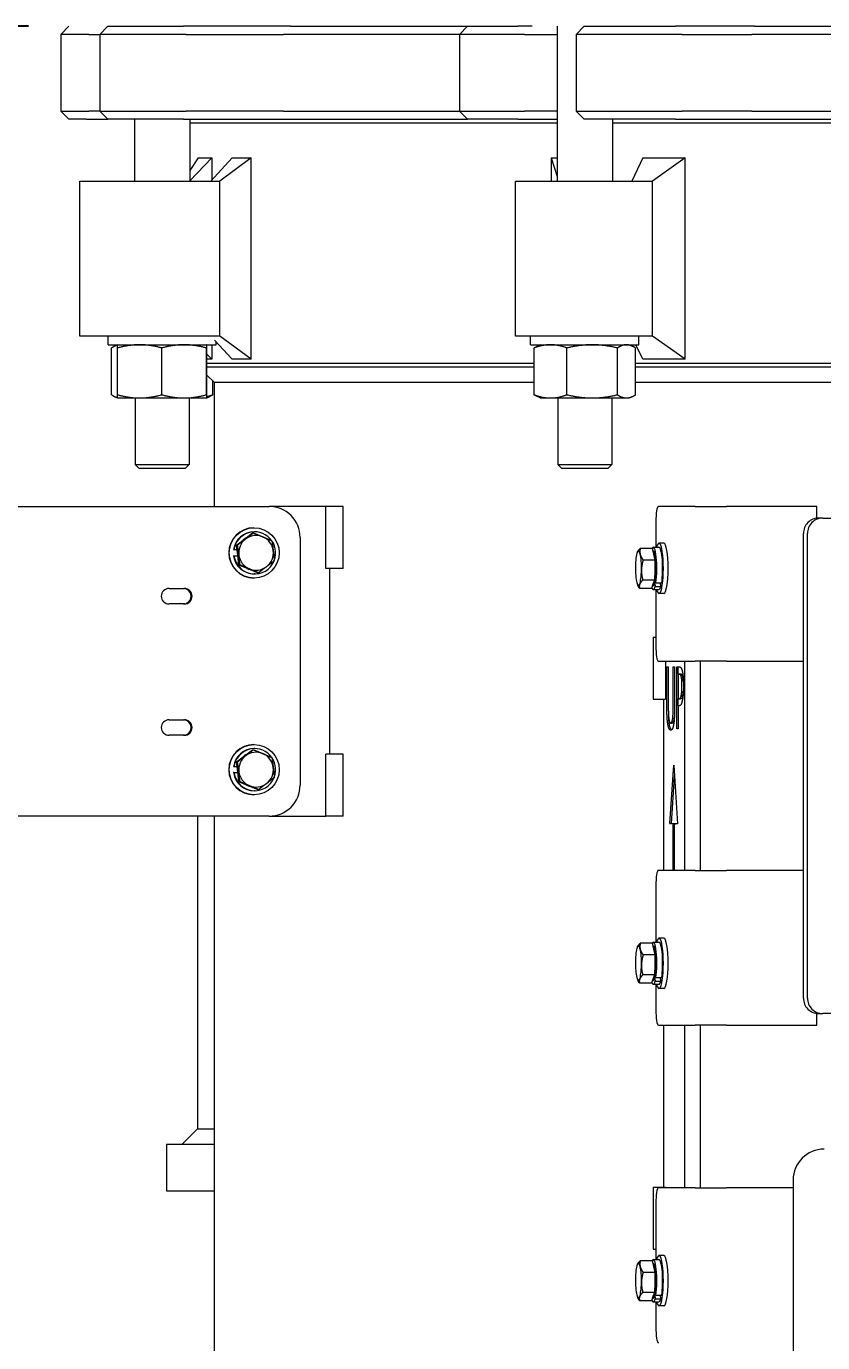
# Model space of a CAD drawing. Header units: inches. Extents: x 14 to 368, y 5 to 236.
# Drawn here: x 58.1 to 70.97, y 92.32 to 113.57 of the extents above; entities that cross this region are included whole.
import ezdxf

# ---------------------------------------------------------------- set-up
doc = ezdxf.new("R2010")
doc.units = ezdxf.units.IN
doc.header["$LTSCALE"] = 11
doc.header["$MEASUREMENT"] = 0
doc.layers.add('Dimension (ANSI)', color=7, linetype='Continuous', lineweight=25)
doc.layers.add('Visible (ANSI)', color=7, linetype='Continuous', lineweight=50)
doc.styles.add('MEMCOR Medium', font='arial.ttf')
doc.dimstyles.new('Default (ANSI)', dxfattribs={"dimscale": 11, "dimtxt": 0.15, "dimasz": 0.098425, "dimexe": 0.125, "dimexo": 0.0625, "dimgap": 0.031496, "dimtad": 0, "dimtih": 1, "dimtoh": 1, "dimdec": 4, "dimrnd": 1e-08, "dimzin": 3, "dimdsep": 46, "dimlunit": 5, "dimtxsty": 'MEMCOR Medium', "dimcen": 0.09, "dimdle": 0.393701, "dimclrd": 256, "dimclre": 256, "dimclrt": 256, "dimadec": 0, "dimazin": 1, "dimtfac": 0.8, "dimtofl": 0, "dimtmove": 0, "dimatfit": 3, "dimfxl": 1, "dimfrac": 1, "dimtolj": 1, "dimtzin": 4, "dimlwd": -1, "dimlwe": -1, "dimarcsym": 0})

# ---------------------------------------------------------------- blocks, each defined once
blk = doc.blocks.new('*D19')
at = {"layer": 'Defpoints', "color": 0, "transparency": 16777216}
for p in [(34.443, 113.569), (58.822, 113.569), (57.413, 37.444)]:
    blk.add_point(p, dxfattribs=at)
at = {"layer": 'Dimension (ANSI)', "transparency": 16777216}
for p, q in [((58.135, 113.569), (33.068, 113.569)), ((34.443, 112.486), (34.443, 97.062)), ((34.443, 38.526), (34.443, 90.86)), ((56.725, 37.444), (33.068, 37.444))]:
    blk.add_line(p, q, dxfattribs=at)
for points in [[(34.262, 112.486), (34.623, 112.486), (34.443, 113.569)], [(34.262, 38.526), (34.623, 38.526), (34.443, 37.444)]]:
    blk.add_solid(points, dxfattribs=at)
at = {"layer": 'Dimension (ANSI)', "transparency": 16777216, "char_height": 1.65, "attachment_point": 5, "style": 'MEMCOR Medium'}
for s, insert in [('\\A1; 76{\\H0.8x;\\S1#8;} in', (34.443, 95.658)), ('\\A1;[1933.6 mm]', (34.443, 92.557))]:
    blk.add_mtext(s, dxfattribs=dict(at, insert=insert))

msp = doc.modelspace()

# ---------------------------------------------------------------- linework, layer by layer
at = {"layer": 'Visible (ANSI)', "linetype": 'Continuous', "lineweight": 18}
for p, q in [((58.787143, 113.56876), (58.657143, 113.43876)), ((59.417188, 113.56876), (59.287188, 113.43876)), ((59.417188, 113.56876), (59.426391, 113.56876)), ((59.426391, 113.56876), (59.544018, 113.56876)), ((59.544018, 113.56876), (60.638741, 113.56876)), ((61.604669, 113.56876), (60.638741, 113.56876)), ((62.368043, 113.56876), (61.604669, 113.56876)), ((62.368043, 113.56876), (65.229396, 113.56876)), ((65.229396, 113.56876), (65.099396, 113.43876)), ((65.229396, 113.56876), (65.617799, 113.56876)), ((65.617799, 113.56876), (65.868974, 113.56876)), ((65.868974, 113.56876), (66.037525, 113.56876)), ((66.272948, 113.56876), (66.037525, 113.56876)), ((66.674658, 113.56876), (66.674658, 111.06876)), ((67.11264, 113.56876), (66.98264, 113.43876)), ((67.11264, 113.56876), (67.177389, 113.56876)), ((67.177389, 113.56876), (67.444771, 113.56876)), ((67.444771, 113.56876), (68.584889, 113.56876)), ((69.098848, 113.56876), (68.584889, 113.56876)), ((69.864272, 113.56876), (69.098848, 113.56876)), ((69.864272, 113.56876), (74.993191, 113.56876)), ((58.697772, 113.43876), (58.657143, 113.43876)), ((58.657143, 113.43876), (58.657143, 112.19876)), ((58.785616, 113.43876), (58.697772, 113.43876)), ((59.109663, 113.43876), (58.785616, 113.43876)), ((59.109663, 113.43876), (59.287188, 113.43876)), ((59.306361, 113.43876), (59.287188, 113.43876)), ((59.287188, 113.43876), (59.287188, 112.19876)), ((59.424902, 113.43876), (59.306361, 113.43876)), ((60.683204, 113.43876), (59.424902, 113.43876)), ((60.683204, 113.43876), (61.649132, 113.43876)), ((61.649132, 113.43876), (62.254984, 113.43876)), ((65.099396, 113.43876), (62.254984, 113.43876)), ((65.545836, 113.43876), (65.099396, 113.43876)), ((65.099396, 113.43876), (65.099396, 112.19876)), ((65.798962, 113.43876), (65.545836, 113.43876)), ((66.150108, 113.43876), (65.798962, 113.43876)), ((66.150108, 113.43876), (66.674658, 113.43876)), ((67.117534, 113.43876), (66.98264, 113.43876)), ((66.98264, 113.43876), (66.98264, 112.19876)), ((67.386992, 113.43876), (67.117534, 113.43876)), ((68.697472, 113.43876), (67.386992, 113.43876)), ((68.697472, 113.43876), (69.211432, 113.43876)), ((69.211432, 113.43876), (69.818911, 113.43876)), ((74.994149, 113.43876), (69.818911, 113.43876)), ((58.657143, 112.19876), (58.697772, 112.19876)), ((58.787143, 112.06876), (58.657143, 112.19876)), ((58.697772, 112.19876), (58.785616, 112.19876)), ((58.785616, 112.19876), (59.109663, 112.19876)), ((58.82249, 112.06876), (58.787143, 112.06876)), ((58.909658, 112.06876), (58.82249, 112.06876)), ((59.0652, 112.06876), (58.909658, 112.06876)), ((59.0652, 112.06876), (59.417188, 112.06876)), ((59.287188, 112.19876), (59.109663, 112.19876)), ((59.287188, 112.19876), (59.306361, 112.19876)), ((59.417188, 112.06876), (59.287188, 112.19876)), ((59.306361, 112.19876), (59.424902, 112.19876)), ((59.426391, 112.06876), (59.417188, 112.06876)), ((59.424902, 112.19876), (60.683204, 112.19876)), ((59.544018, 112.06876), (59.426391, 112.06876)), ((60.638741, 112.06876), (59.544018, 112.06876)), ((59.846231, 112.06876), (59.846231, 111.06876)), ((60.638741, 112.06876), (61.604669, 112.06876)), ((61.649132, 112.19876), (60.683204, 112.19876)), ((60.741231, 112.06876), (60.741231, 111.06876)), ((66.674658, 112.00626), (60.741231, 112.00626)), ((61.604669, 112.06876), (62.20328, 112.06876)), ((62.254984, 112.19876), (61.649132, 112.19876)), ((62.20328, 112.06876), (65.229396, 112.06876)), ((62.254984, 112.19876), (65.099396, 112.19876)), ((65.099396, 112.19876), (65.545836, 112.19876)), ((65.229396, 112.06876), (65.099396, 112.19876)), ((65.617799, 112.06876), (65.229396, 112.06876)), ((65.545836, 112.19876), (65.798962, 112.19876)), ((65.868974, 112.06876), (65.617799, 112.06876)), ((65.798962, 112.19876), (66.150108, 112.19876)), ((66.037525, 112.06876), (65.868974, 112.06876)), ((66.037525, 112.06876), (66.576562, 112.06876)), ((66.674658, 112.19876), (66.150108, 112.19876)), ((66.576562, 112.06876), (66.674658, 112.06876)), ((66.98264, 112.19876), (67.117534, 112.19876)), ((67.11264, 112.06876), (66.98264, 112.19876)), ((67.177389, 112.06876), (67.11264, 112.06876)), ((67.117534, 112.19876), (67.386992, 112.19876)), ((67.444771, 112.06876), (67.177389, 112.06876)), ((67.386992, 112.19876), (68.697472, 112.19876)), ((68.584889, 112.06876), (67.444771, 112.06876)), ((67.569658, 112.06876), (67.569658, 111.06876)), ((77.136414, 112.00626), (67.569658, 112.00626)), ((68.584889, 112.06876), (69.098848, 112.06876)), ((69.211432, 112.19876), (68.697472, 112.19876)), ((69.098848, 112.06876), (69.616483, 112.06876)), ((69.818911, 112.19876), (69.211432, 112.19876)), ((69.616483, 112.06876), (75.239367, 112.06876)), ((69.818911, 112.19876), (74.994149, 112.19876)), ((61.093652, 111.443303), (60.741231, 111.072674)), ((60.875948, 111.443303), (60.741231, 111.241797)), ((60.875948, 111.443303), (61.093652, 111.443303)), ((61.427064, 111.443303), (61.079529, 111.06876)), ((61.093652, 111.443303), (61.093652, 111.08398)), ((61.730685, 111.443303), (61.224082, 111.06876)), ((61.427064, 111.443303), (61.730685, 111.443303)), ((61.730685, 108.194217), (61.730685, 111.443303)), ((66.577211, 111.443303), (66.577211, 111.06876)), ((66.577211, 111.443303), (66.674658, 111.443303)), ((66.577211, 111.443303), (66.674658, 111.146491)), ((68.058603, 111.443303), (67.882292, 111.06876)), ((68.058603, 111.443303), (68.741482, 111.443303)), ((68.741482, 111.443303), (68.215722, 111.06876)), ((68.741482, 108.194217), (68.741482, 111.443303)), ((58.963425, 111.06876), (60.137693, 111.06876)), ((58.963425, 108.56876), (58.963425, 111.06876)), ((60.137693, 111.06876), (61.224082, 111.06876)), ((61.224082, 108.56876), (61.224082, 111.06876)), ((66.004894, 111.06876), (67.637667, 111.06876)), ((66.004894, 108.56876), (66.004894, 111.06876)), ((67.637667, 111.06876), (68.215722, 111.06876)), ((68.215722, 108.56876), (68.215722, 111.06876)), ((60.137693, 108.56876), (58.963425, 108.56876)), ((59.418731, 108.428135), (59.418731, 108.56876)), ((59.418731, 108.428135), (61.168731, 108.428135)), ((59.477224, 107.621002), (59.477224, 108.376268)), ((59.574711, 108.428125), (59.530658, 108.407583)), ((59.571624, 107.621002), (59.571624, 108.376268)), ((59.574731, 108.428135), (59.574711, 108.428125)), ((61.224082, 108.56876), (60.137693, 108.56876)), ((60.287476, 107.621002), (60.287476, 108.376268)), ((61.009583, 107.621002), (61.009583, 108.376268)), ((61.012731, 108.428135), (61.012752, 108.428125)), ((61.015838, 107.621002), (61.015838, 108.376268)), ((61.093652, 108.428135), (61.093652, 108.194217)), ((61.427064, 108.194217), (61.140188, 108.503387)), ((61.168731, 108.428135), (61.168731, 108.472626)), ((61.730685, 108.194217), (61.224082, 108.56876)), ((67.637667, 108.56876), (66.004894, 108.56876)), ((66.247158, 108.428135), (66.247158, 108.56876)), ((66.247158, 108.428135), (67.997158, 108.428135)), ((66.303478, 107.621002), (66.303478, 108.376268)), ((66.403158, 108.428135), (66.354888, 108.405626)), ((66.832332, 107.621002), (66.832332, 108.376268)), ((68.215722, 108.56876), (67.637667, 108.56876)), ((67.651012, 107.621002), (67.651012, 108.376268)), ((67.841158, 108.428135), (67.889427, 108.405626)), ((67.940837, 107.621002), (67.940837, 108.376268)), ((68.058603, 108.194217), (67.948489, 108.428135)), ((67.997158, 108.428135), (67.997158, 108.56876)), ((68.741482, 108.194217), (68.215722, 108.56876)), ((61.093652, 108.194217), (61.015838, 108.276051)), ((61.093652, 108.194217), (61.015838, 108.194217)), ((61.730685, 108.194217), (61.427064, 108.194217)), ((68.741482, 108.194217), (68.058603, 108.194217)), ((61.015838, 108.13126), (66.303478, 108.13126)), ((66.303478, 108.06876), (61.015838, 108.06876)), ((67.940837, 108.13126), (76.767407, 108.13126)), ((76.767407, 108.06876), (67.940837, 108.06876)), ((61.136902, 107.81876), (61.015838, 107.939824)), ((61.110238, 107.621002), (61.110238, 107.845424)), ((61.136902, 105.81876), (61.136902, 107.81876)), ((66.303478, 107.81876), (61.136902, 107.81876)), ((76.767407, 107.81876), (67.940837, 107.81876)), ((59.574711, 107.569144), (59.530658, 107.589686)), ((59.574731, 107.569135), (59.574711, 107.569144)), ((59.574731, 107.569135), (59.92955, 107.569135)), ((59.856231, 107.569135), (59.856231, 106.4945)), ((59.92955, 107.569135), (60.648529, 107.569135)), ((60.648529, 107.569135), (61.012711, 107.569135)), ((60.731231, 107.569135), (60.731231, 106.4945)), ((61.012711, 107.569135), (61.012731, 107.569135)), ((61.012731, 107.569135), (61.012752, 107.569144)), ((61.012752, 107.569144), (61.056804, 107.589686)), ((66.403158, 107.569135), (66.354888, 107.591643)), ((66.403158, 107.569135), (66.567905, 107.569135)), ((66.567905, 107.569135), (67.241672, 107.569135)), ((66.684658, 107.569135), (66.684658, 106.4945)), ((67.241672, 107.569135), (67.795925, 107.569135)), ((67.559658, 107.569135), (67.559658, 106.4945)), ((67.795925, 107.569135), (67.841158, 107.569135)), ((67.841158, 107.569135), (67.889427, 107.591643)), ((59.856231, 106.4945), (60.731231, 106.4945)), ((59.924392, 106.428385), (59.856231, 106.4945)), ((60.66307, 106.428385), (60.731231, 106.4945)), ((66.684658, 106.4945), (67.559658, 106.4945)), ((66.752819, 106.428385), (66.684658, 106.4945)), ((67.491496, 106.428385), (67.559658, 106.4945)), ((60.66307, 106.428385), (59.924392, 106.428385)), ((67.491496, 106.428385), (66.752819, 106.428385)), ((56.685114, 105.81876), (62.023166, 105.81876)), ((62.935537, 105.81876), (62.023166, 105.81876)), ((63.220469, 105.81876), (62.935537, 105.81876)), ((62.935537, 104.81876), (62.935537, 105.81876)), ((63.220469, 104.81876), (63.220469, 105.81876)), ((68.903141, 105.81876), (68.312415, 105.81876)), ((68.903141, 105.81876), (69.409965, 105.81876)), ((70.870785, 105.81876), (69.409965, 105.81876)), ((70.870785, 105.629471), (70.870785, 105.81876)), ((70.965304, 105.63126), (70.900186, 105.63126)), ((70.965304, 105.63126), (84.260209, 105.63126)), ((61.774117, 105.47476), (61.781089, 105.47476)), ((61.789282, 105.40876), (61.781089, 105.40876)), ((68.269003, 105.56876), (68.269003, 105.15876)), ((61.493418, 105.194344), (61.622101, 105.292498)), ((61.493418, 105.194344), (61.51023, 105.194344)), ((61.513756, 105.033399), (61.493418, 105.194344)), ((61.622101, 105.292498), (61.750785, 105.390651)), ((61.750785, 105.390651), (61.767598, 105.390651)), ((62.521263, 105.31876), (62.521263, 101.31876)), ((68.399239, 105.22476), (68.320454, 105.22476)), ((70.653984, 97.88126), (70.653984, 105.38126)), ((70.719103, 97.88126), (70.719103, 105.38126)), ((61.453827, 105.115756), (61.445635, 105.115756)), ((61.453828, 105.021756), (61.445636, 105.021756)), ((61.503349, 105.115756), (61.453827, 105.115756)), ((61.453828, 105.021756), (61.513295, 105.021757)), ((61.534094, 104.872453), (61.513756, 105.033399)), ((67.973668, 105.086334), (67.974642, 105.088134)), ((68.208748, 105.141687), (68.018776, 105.141687)), ((68.208748, 105.141687), (68.231657, 105.047267)), ((68.21892, 105.09976), (68.227882, 105.09976)), ((68.227882, 105.15876), (68.320454, 105.15876)), ((68.231657, 105.047267), (68.254566, 104.952847)), ((61.683116, 104.809661), (61.534094, 104.872453)), ((61.534094, 104.872453), (61.550907, 104.872453)), ((61.832138, 104.746868), (61.683116, 104.809661)), ((63.220469, 104.81876), (62.935537, 104.81876)), ((63.003024, 101.81876), (63.003024, 104.81876)), ((68.254566, 104.952847), (68.064594, 104.952847)), ((68.251821, 104.791384), (68.249077, 104.62992)), ((68.254566, 104.952847), (68.251821, 104.791384)), ((61.774117, 104.66276), (61.781089, 104.66276)), ((61.789282, 104.72876), (61.781089, 104.72876)), ((61.832138, 104.746868), (61.84895, 104.746868)), ((67.973668, 104.551186), (67.980958, 104.53772)), ((68.249077, 104.62992), (68.059105, 104.62992)), ((68.223423, 104.562876), (68.197769, 104.495833)), ((68.249077, 104.62992), (68.223423, 104.562876)), ((68.251986, 104.574438), (68.258542, 104.528199)), ((68.271186, 104.587649), (68.26463, 104.633889)), ((68.271186, 104.587649), (68.363758, 104.587649)), ((68.351114, 104.528199), (68.342685, 104.587649)), ((60.404349, 104.49376), (60.653398, 104.49376)), ((68.197769, 104.495833), (68.007798, 104.495833)), ((68.213812, 104.53776), (68.227882, 104.53776)), ((68.227882, 104.47876), (68.320454, 104.47876)), ((68.258542, 104.528199), (68.351114, 104.528199)), ((68.269003, 104.47876), (68.269003, 103.56876)), ((68.399239, 104.41276), (68.320454, 104.41276)), ((60.653398, 104.24376), (60.404349, 104.24376)), ((68.228471, 103.70876), (68.269003, 103.70876)), ((68.228471, 103.70876), (68.228471, 102.70876)), ((68.312415, 103.31876), (68.903141, 103.31876)), ((68.425694, 103.31876), (68.425694, 102.70876)), ((68.740431, 99.94376), (68.740431, 103.31876)), ((69.409965, 103.31876), (68.903141, 103.31876)), ((68.986633, 103.31876), (68.986633, 99.94376)), ((69.409965, 103.31876), (70.653984, 103.31876)), ((68.447504, 102.604343), (68.447504, 103.228331)), ((68.447504, 103.228331), (68.470582, 103.228331)), ((68.470582, 103.228331), (68.470582, 102.604343)), ((68.550089, 103.228331), (68.573167, 103.228331)), ((68.550089, 102.601102), (68.550089, 103.228331)), ((68.573167, 103.228331), (68.573167, 102.604343)), ((68.606236, 102.228331), (68.606236, 103.228331)), ((68.606236, 103.228331), (68.649859, 103.228331)), ((68.648452, 103.113258), (68.629314, 103.113258)), ((68.629314, 103.113258), (68.629314, 102.714554)), ((68.630856, 103.113258), (68.630856, 103.228331)), ((68.648452, 103.113258), (68.673072, 103.113258)), ((68.228471, 102.70876), (68.425694, 102.70876)), ((68.393135, 102.70876), (68.393135, 99.94376)), ((68.629314, 102.714554), (68.645075, 102.714554)), ((68.630856, 102.601102), (68.630856, 102.714554)), ((68.645075, 102.714554), (68.669695, 102.714554)), ((68.682084, 102.774522), (68.706704, 102.774522)), ((68.629314, 102.601102), (68.629314, 102.228331)), ((68.648874, 102.601102), (68.629314, 102.601102)), ((60.404349, 102.37376), (60.653398, 102.37376)), ((68.510265, 102.320713), (68.534885, 102.320713)), ((68.629314, 102.228331), (68.606236, 102.228331)), ((60.653398, 102.12376), (60.404349, 102.12376)), ((61.493418, 101.694344), (61.622101, 101.792498)), ((61.622101, 101.792498), (61.750785, 101.890651)), ((61.750785, 101.890651), (61.767598, 101.890651)), ((61.774117, 101.97476), (61.781089, 101.97476)), ((61.789282, 101.90876), (61.781089, 101.90876)), ((63.220469, 101.81876), (62.935537, 101.81876)), ((62.935537, 100.81876), (62.935537, 101.81876)), ((63.220469, 100.81876), (63.220469, 101.81876)), ((61.453827, 101.615756), (61.445635, 101.615756)), ((61.503349, 101.615756), (61.453827, 101.615756)), ((61.493418, 101.694344), (61.51023, 101.694344)), ((61.513756, 101.533399), (61.493418, 101.694344)), ((68.497181, 100.699247), (68.560494, 101.642407)), ((68.560494, 101.642407), (68.620437, 100.692312)), ((61.453828, 101.521756), (61.445636, 101.521756)), ((61.453828, 101.521756), (61.513295, 101.521757)), ((61.534094, 101.372453), (61.513756, 101.533399)), ((61.683116, 101.309661), (61.534094, 101.372453)), ((61.534094, 101.372453), (61.550907, 101.372453)), ((68.521801, 100.699247), (68.572423, 101.453342)), ((61.832138, 101.246868), (61.683116, 101.309661)), ((61.774117, 101.16276), (61.781089, 101.16276)), ((61.789282, 101.22876), (61.781089, 101.22876)), ((61.832138, 101.246868), (61.84895, 101.246868)), ((62.023166, 100.81876), (56.685114, 100.81876)), ((60.862838, 100.81876), (60.862838, 95.76876)), ((61.136902, 59.09376), (61.136902, 100.81876)), ((62.023166, 100.81876), (62.935537, 100.81876)), ((63.220469, 100.81876), (62.935537, 100.81876)), ((68.548618, 100.697148), (68.497181, 100.699247)), ((68.497181, 100.699247), (68.521801, 100.699247)), ((68.573239, 100.697148), (68.521801, 100.699247)), ((68.547013, 99.94376), (68.548618, 100.697148)), ((68.548618, 100.697148), (68.573239, 100.697148)), ((68.568292, 100.695824), (68.566916, 99.94376)), ((68.568292, 100.695824), (68.592912, 100.695824)), ((68.620437, 100.692312), (68.568292, 100.695824)), ((68.573236, 100.695824), (68.573239, 100.697148)), ((68.620332, 100.693977), (68.592912, 100.695824)), ((68.903141, 99.94376), (68.312415, 99.94376)), ((68.903141, 99.94376), (69.409965, 99.94376)), ((70.653984, 99.94376), (69.409965, 99.94376)), ((68.269003, 99.69376), (68.269003, 98.78376)), ((68.399239, 98.84976), (68.320454, 98.84976)), ((67.973668, 98.711334), (67.974642, 98.713134)), ((68.208748, 98.766687), (68.018776, 98.766687)), ((68.208748, 98.766687), (68.231657, 98.672267)), ((68.21892, 98.72476), (68.227882, 98.72476)), ((68.227882, 98.78376), (68.320454, 98.78376)), ((68.231657, 98.672267), (68.254566, 98.577847)), ((68.254566, 98.577847), (68.064594, 98.577847)), ((68.251821, 98.416384), (68.249077, 98.25492)), ((68.254566, 98.577847), (68.251821, 98.416384)), ((67.973668, 98.176186), (67.980958, 98.16272)), ((68.249077, 98.25492), (68.059105, 98.25492)), ((68.223423, 98.187876), (68.197769, 98.120833)), ((68.249077, 98.25492), (68.223423, 98.187876)), ((68.251986, 98.199438), (68.258542, 98.153199)), ((68.271186, 98.212649), (68.26463, 98.258889)), ((68.271186, 98.212649), (68.363758, 98.212649)), ((68.351114, 98.153199), (68.342685, 98.212649)), ((68.197769, 98.120833), (68.007798, 98.120833)), ((68.213812, 98.16276), (68.227882, 98.16276)), ((68.227882, 98.10376), (68.320454, 98.10376)), ((68.258542, 98.153199), (68.351114, 98.153199)), ((68.269003, 98.10376), (68.269003, 97.69376)), ((68.399239, 98.03776), (68.320454, 98.03776)), ((70.870785, 97.44376), (70.870785, 97.633049)), ((70.900186, 97.63126), (70.965304, 97.63126)), ((74.242771, 97.63126), (70.965304, 97.63126)), ((68.312415, 97.44376), (68.903141, 97.44376)), ((68.393135, 97.44376), (68.393135, 94.82876)), ((68.740431, 94.81876), (68.740431, 97.44376)), ((69.409965, 97.44376), (68.903141, 97.44376)), ((68.986633, 97.44376), (68.986633, 94.81876)), ((69.409965, 97.44376), (70.870785, 97.44376)), ((60.862838, 95.76876), (60.612838, 95.51876)), ((60.862838, 95.76876), (61.136902, 95.76876)), ((61.136902, 95.51876), (60.362838, 95.51876)), ((60.362838, 95.51876), (60.362838, 94.76876)), ((68.228471, 94.82876), (68.425694, 94.82876)), ((68.228471, 94.82876), (68.228471, 93.82876)), ((68.903141, 94.81876), (68.312415, 94.81876)), ((68.425694, 94.82876), (68.425694, 94.81876)), ((68.903141, 94.81876), (69.409965, 94.81876)), ((70.487296, 94.81876), (69.409965, 94.81876)), ((70.487296, 94.94376), (70.487296, 79.44376)), ((60.362838, 94.76876), (61.136902, 94.76876)), ((68.269003, 94.56876), (68.269003, 93.65876)), ((68.228471, 93.82876), (68.269003, 93.82876)), ((68.399239, 93.72476), (68.320454, 93.72476)), ((67.973668, 93.586334), (67.974642, 93.588134)), ((68.208748, 93.641687), (68.018776, 93.641687)), ((68.208748, 93.641687), (68.231657, 93.547267)), ((68.21892, 93.59976), (68.227882, 93.59976)), ((68.227882, 93.65876), (68.320454, 93.65876)), ((68.231657, 93.547267), (68.254566, 93.452847)), ((68.254566, 93.452847), (68.064594, 93.452847)), ((68.251821, 93.291384), (68.249077, 93.12992)), ((68.254566, 93.452847), (68.251821, 93.291384)), ((68.249077, 93.12992), (68.059105, 93.12992)), ((68.249077, 93.12992), (68.223423, 93.062876)), ((68.271186, 93.087649), (68.26463, 93.133889)), ((68.271186, 93.087649), (68.363758, 93.087649)), ((68.351114, 93.028199), (68.342685, 93.087649)), ((67.973668, 93.051186), (67.980958, 93.03772)), ((68.197769, 92.995833), (68.007798, 92.995833)), ((68.223423, 93.062876), (68.197769, 92.995833)), ((68.213812, 93.03776), (68.227882, 93.03776)), ((68.227882, 92.97876), (68.320454, 92.97876)), ((68.251986, 93.074438), (68.258542, 93.028199)), ((68.258542, 93.028199), (68.351114, 93.028199)), ((68.269003, 92.97876), (68.269003, 92.56876)), ((68.399239, 92.91276), (68.320454, 92.91276))]:
    msp.add_line(p, q, dxfattribs=at)
msp.add_arc((70.987296, 94.94376), 0.5, 90, 180, dxfattribs=at)
for centre, major_axis, ratio, start_param, end_param in [((62.023166, 105.31876), (0, 0.5), 0.996194698, 4.71238898, 6.283185307), ((68.312415, 105.56876), (0, 0.25), 0.173648178, 0, 1.570796327), ((70.900186, 105.38126), (0, 0.25), 0.984807753, 0, 1.570796327), ((70.965304, 105.38126), (0, 0.25), 0.984807753, 0, 1.570796327), ((61.774117, 105.06876), (0, -0.406), 0.996194698, 3.141592654, 6.283185307), ((61.781089, 105.06876), (0, 0.34), 0.996194698, 0, 1.432128995), ((61.789282, 105.06876), (0, 0.34), 0.996194698, 4.348790164, 7.715314302), ((61.810461, 105.06876), (0, -0.281), 0.996194698, 3.791366595, 4.838564146), ((61.789282, 105.06876), (0, 0.281), 0.996194698, 0.552679911, 0.746867971), ((61.810461, 105.06876), (0, 0.281), 0.996194698, 5.885761697, 6.932959249), ((61.810461, 105.06876), (0, 0.281), 0.996194698, 4.838564146, 5.885761697), ((68.227882, 104.81876), (0, 0.34), 0.173648178, 3.964984994, 6.609479355), ((68.320454, 104.81876), (0, 0.406), 0.173648178, 2.563375612, 6.861402349), ((68.399239, 104.81876), (0, 0.406), 0.173648178, 3.141592654, 6.283185307), ((61.781089, 105.06876), (0, -0.34), 0.996194698, 4.851080408, 6.283185307), ((61.789282, 105.06876), (0, -0.34), 0.996194698, 4.851080408, 7.467334091), ((61.789282, 105.06876), (0, 0.281), 0.996194698, 1.572609202, 1.821333783), ((61.810461, 105.06876), (0, -0.281), 0.996194698, 4.838564146, 5.885761697), ((61.810461, 105.06876), (0, 0.281), 0.996194698, 3.791366595, 4.838564146), ((67.98857, 104.81876), (0, -0.281), 0.173648178, 3.567612355, 4.614809907), ((67.98857, 104.81876), (0, 0.281), 0.173648178, 5.662007458, 6.709205009), ((67.98857, 104.81876), (0, 0.281), 0.173648178, 4.614809907, 5.662007458), ((68.227882, 104.81876), (0, 0.281), 0.173648178, 3.141592654, 6.283185307), ((68.320454, 104.81876), (0, 0.34), 0.173648178, 3.964984994, 6.283185307), ((61.789282, 105.06876), (0, -0.281), 0.996194698, 5.808113527, 5.963409868), ((61.810461, 105.06876), (0, -0.281), 0.996194698, 5.885761697, 6.932959249), ((67.98857, 104.81876), (0, -0.281), 0.173648178, 4.614809907, 5.662007458), ((67.98857, 104.81876), (0, 0.281), 0.173648178, 3.567612355, 4.614809907), ((67.98857, 104.81876), (0, -0.281), 0.173648178, 5.662007458, 6.709205009), ((60.404349, 104.36876), (0, -0.125), 0.996194698, 3.141592654, 6.283185307), ((60.637056, 104.36876), (0, -0.125), 0.996194698, 0, 3.141592654), ((60.653398, 104.36876), (0, 0.125), 0.996194698, 3.141592654, 6.283185307), ((68.227882, 104.81876), (0, -0.34), 0.173648178, 5.851421875, 6.829218888), ((68.320454, 104.81876), (0, -0.34), 0.173648178, 0, 0.54603358), ((68.312415, 103.56876), (0, -0.25), 0.173648178, 4.71238898, 6.283185307), ((60.404349, 102.24876), (0, -0.125), 0.996194698, 3.141592654, 6.283185307), ((60.637056, 102.24876), (0, -0.125), 0.996194698, 0, 3.141592654), ((60.653398, 102.24876), (0, 0.125), 0.996194698, 3.141592654, 6.283185307), ((61.774117, 101.56876), (0, -0.406), 0.996194698, 3.141592654, 6.283185307), ((61.781089, 101.56876), (0, 0.34), 0.996194698, 0, 1.432128995), ((61.789282, 101.56876), (0, 0.34), 0.996194698, 4.348790164, 7.715314302), ((61.810461, 101.56876), (0, -0.281), 0.996194698, 3.791366595, 4.838564146), ((61.789282, 101.56876), (0, 0.281), 0.996194698, 0.552679911, 0.746867971), ((61.810461, 101.56876), (0, 0.281), 0.996194698, 5.885761697, 6.932959249), ((61.810461, 101.56876), (0, 0.281), 0.996194698, 4.838564146, 5.885761697), ((61.810461, 101.56876), (0, 0.281), 0.996194698, 3.791366595, 4.838564146), ((61.781089, 101.56876), (0, -0.34), 0.996194698, 4.851080408, 6.283185307), ((61.789282, 101.56876), (0, -0.34), 0.996194698, 4.851080408, 7.467334091), ((61.789282, 101.56876), (0, 0.281), 0.996194698, 1.572609202, 1.821333783), ((61.810461, 101.56876), (0, -0.281), 0.996194698, 4.838564146, 5.885761697), ((61.789282, 101.56876), (0, -0.281), 0.996194698, 5.808113527, 5.963409868), ((61.810461, 101.56876), (0, -0.281), 0.996194698, 5.885761697, 6.932959249), ((62.023166, 101.31876), (0, -0.5), 0.996194698, 0, 1.570796327), ((68.312415, 99.69376), (0, 0.25), 0.173648178, 0, 1.570796327), ((68.227882, 98.44376), (0, 0.34), 0.173648178, 3.964984994, 6.609479355), ((68.320454, 98.44376), (0, 0.406), 0.173648178, 2.563375612, 6.861402349), ((68.399239, 98.44376), (0, 0.406), 0.173648178, 3.141592654, 6.283185307), ((67.98857, 98.44376), (0, -0.281), 0.173648178, 3.567612355, 4.614809907), ((67.98857, 98.44376), (0, 0.281), 0.173648178, 5.662007458, 6.709205009), ((67.98857, 98.44376), (0, 0.281), 0.173648178, 4.614809907, 5.662007458), ((68.227882, 98.44376), (0, 0.281), 0.173648178, 3.141592654, 6.283185307), ((68.320454, 98.44376), (0, 0.34), 0.173648178, 3.964984994, 6.283185307), ((67.98857, 98.44376), (0, -0.281), 0.173648178, 4.614809907, 5.662007458), ((67.98857, 98.44376), (0, 0.281), 0.173648178, 3.567612355, 4.614809907), ((67.98857, 98.44376), (0, -0.281), 0.173648178, 5.662007458, 6.709205009), ((68.227882, 98.44376), (0, -0.34), 0.173648178, 5.851421875, 6.829218888), ((68.320454, 98.44376), (0, -0.34), 0.173648178, 0, 0.54603358), ((70.900186, 97.88126), (0, -0.25), 0.984807753, 4.71238898, 6.283185307), ((70.965304, 97.88126), (0, -0.25), 0.984807753, 4.71238898, 6.283185307), ((68.312415, 97.69376), (0, -0.25), 0.173648178, 4.71238898, 6.283185307), ((68.312415, 94.56876), (0, 0.25), 0.173648178, 0, 1.570796327), ((68.320454, 93.31876), (0, 0.406), 0.173648178, 2.563375612, 6.861402349), ((68.399239, 93.31876), (0, 0.406), 0.173648178, 3.141592654, 6.283185307), ((67.98857, 93.31876), (0, -0.281), 0.173648178, 3.567612355, 4.614809907), ((67.98857, 93.31876), (0, 0.281), 0.173648178, 5.662007458, 6.709205009), ((67.98857, 93.31876), (0, 0.281), 0.173648178, 4.614809907, 5.662007458), ((68.227882, 93.31876), (0, 0.34), 0.173648178, 3.964984994, 6.609479355), ((68.227882, 93.31876), (0, 0.281), 0.173648178, 3.141592654, 6.283185307), ((68.320454, 93.31876), (0, 0.34), 0.173648178, 3.964984994, 6.283185307), ((67.98857, 93.31876), (0, -0.281), 0.173648178, 4.614809907, 5.662007458), ((67.98857, 93.31876), (0, 0.281), 0.173648178, 3.567612355, 4.614809907), ((67.98857, 93.31876), (0, -0.281), 0.173648178, 5.662007458, 6.709205009), ((68.227882, 93.31876), (0, -0.34), 0.173648178, 5.851421875, 6.829218888), ((68.320454, 93.31876), (0, -0.34), 0.173648178, 0, 0.54603358), ((68.312415, 92.56876), (0, -0.25), 0.173648178, 4.71238898, 6.283185307)]:
    msp.add_ellipse(centre, major_axis=major_axis, ratio=ratio, start_param=start_param, end_param=end_param, dxfattribs=at)
for centre in [(61.781089, 105.06876), (61.781089, 101.56876)]:
    msp.add_ellipse(centre, major_axis=(0, -0.406), ratio=0.996194698, dxfattribs=at)
for points, weights in [([(59.573796, 108.422963), (59.528609, 108.412038), (59.477224, 108.376268)], [1.01647331037, 1.02587101878, 1]), ([(59.571624, 108.376268), (59.573278, 108.427457), (59.574711, 108.428125)], [1, 1.03744045186, 1.00101485176]), ([(59.92955, 108.428135), (59.763436, 108.428135), (59.571624, 108.376268)], [1, 1.0379548493, 1]), ([(60.287476, 108.376268), (60.095664, 108.428135), (59.92955, 108.428135)], [1, 1.0379548493, 1]), ([(60.648529, 108.428135), (60.480964, 108.428135), (60.287476, 108.376268)], [1, 1.0379548493, 1]), ([(61.009583, 108.376268), (60.816095, 108.428135), (60.648529, 108.428135)], [1, 1.0379548493, 1]), ([(61.012711, 108.428135), (61.011259, 108.428135), (61.009583, 108.376268)], [1, 1.0379548493, 1]), ([(61.015838, 108.376268), (61.014162, 108.428135), (61.012711, 108.428135)], [1, 1.0379548493, 1]), ([(66.567905, 108.428135), (66.445184, 108.428135), (66.303478, 108.376268)], [1, 1.0379548493, 1]), ([(66.303478, 108.376268), (66.330196, 108.394112), (66.354888, 108.405626)], [1, 1.01274097805, 1.01692797553]), ([(66.832332, 108.376268), (66.690626, 108.428135), (66.567905, 108.428135)], [1, 1.0379548493, 1]), ([(67.241672, 108.428135), (67.051697, 108.428135), (66.832332, 108.376268)], [1, 1.0379548493, 1]), ([(67.651012, 108.376268), (67.431647, 108.428135), (67.241672, 108.428135)], [1, 1.0379548493, 1]), ([(67.795925, 108.428135), (67.72867, 108.428135), (67.651012, 108.376268)], [1, 1.0379548493, 1]), ([(67.940837, 108.376268), (67.863179, 108.428135), (67.795925, 108.428135)], [1, 1.0379548493, 1]), ([(59.477224, 107.621002), (59.528609, 107.585232), (59.573796, 107.574307)], [1, 1.02587101878, 1.01647331037]), ([(59.571624, 107.621002), (59.763436, 107.569135), (59.92955, 107.569135)], [1, 1.0379548493, 1]), ([(59.574711, 107.569144), (59.573278, 107.569812), (59.571624, 107.621002)], [1.00101485176, 1.03744045186, 1]), ([(59.92955, 107.569135), (60.095664, 107.569135), (60.287476, 107.621002)], [1, 1.0379548493, 1]), ([(60.287476, 107.621002), (60.480964, 107.569135), (60.648529, 107.569135)], [1, 1.0379548493, 1]), ([(60.648529, 107.569135), (60.816095, 107.569135), (61.009583, 107.621002)], [1, 1.0379548493, 1]), ([(61.009583, 107.621002), (61.011259, 107.569135), (61.012711, 107.569135)], [1, 1.0379548493, 1]), ([(61.012711, 107.569135), (61.014162, 107.569135), (61.015838, 107.621002)], [1, 1.0379548493, 1]), ([(61.014729, 107.591643), (61.060602, 107.603157), (61.110238, 107.621002)], [1.01692797553, 1.01274097805, 1]), ([(61.110238, 107.621002), (61.082395, 107.60162), (61.056804, 107.589686)], [1, 1.01385414388, 1.01759430727]), ([(66.354888, 107.591643), (66.330196, 107.603157), (66.303478, 107.621002)], [1.01692797553, 1.01274097805, 1]), ([(66.303478, 107.621002), (66.445184, 107.569135), (66.567905, 107.569135)], [1, 1.0379548493, 1]), ([(66.567905, 107.569135), (66.690626, 107.569135), (66.832332, 107.621002)], [1, 1.0379548493, 1]), ([(66.832332, 107.621002), (67.051697, 107.569135), (67.241672, 107.569135)], [1, 1.0379548493, 1]), ([(67.241672, 107.569135), (67.431647, 107.569135), (67.651012, 107.621002)], [1, 1.0379548493, 1]), ([(67.651012, 107.621002), (67.72867, 107.569135), (67.795925, 107.569135)], [1, 1.0379548493, 1]), ([(67.795925, 107.569135), (67.863179, 107.569135), (67.940837, 107.621002)], [1, 1.0379548493, 1]), ([(61.51023, 105.194344), (61.581379, 105.246945), (61.641101, 105.292498)], [1, 1.0379548493, 1]), ([(61.532756, 105.033399), (61.523317, 105.108094), (61.51023, 105.194344)], [1, 1.0379548493, 1]), ([(61.641101, 105.292498), (61.700824, 105.338051), (61.767598, 105.390651)], [1, 1.0379548493, 1]), ([(61.767598, 105.390651), (61.849646, 105.357001), (61.918807, 105.327859)], [1, 1.0379548493, 1]), ([(61.918807, 105.327859), (61.987968, 105.298717), (62.065641, 105.265067)], [1, 1.0379548493, 1]), ([(62.065641, 105.265067), (62.078728, 105.178816), (62.088167, 105.104121)], [1, 1.0379548493, 1]), ([(61.550907, 104.872453), (61.542195, 104.958703), (61.532756, 105.033399)], [1, 1.0379548493, 1]), ([(62.088167, 105.104121), (62.097606, 105.029426), (62.106317, 104.943175)], [1, 1.0379548493, 1]), ([(67.974642, 105.088134), (67.988147, 105.113077), (68.018776, 105.141687)], [1.01258507587, 1.02999152095, 1]), ([(68.018776, 105.141687), (68.006336, 105.091088), (68.016969, 105.047267)], [1, 1.0379548493, 1]), ([(68.016969, 105.047267), (68.027601, 105.003447), (68.064594, 104.952847)], [1, 1.0379548493, 1]), ([(61.702116, 104.809661), (61.632955, 104.838803), (61.550907, 104.872453)], [1, 1.0379548493, 1]), ([(61.84895, 104.746868), (61.771277, 104.780519), (61.702116, 104.809661)], [1, 1.0379548493, 1]), ([(61.979821, 104.845022), (61.920099, 104.799469), (61.84895, 104.746868)], [1, 1.0379548493, 1]), ([(62.106317, 104.943175), (62.039543, 104.890575), (61.979821, 104.845022)], [1, 1.0379548493, 1]), ([(68.037133, 104.791384), (68.035859, 104.716448), (68.059105, 104.62992)], [1, 1.0379548493, 1]), ([(68.064594, 104.952847), (68.038407, 104.866319), (68.037133, 104.791384)], [1, 1.0379548493, 1]), ([(68.008735, 104.562876), (67.996829, 104.531761), (68.007798, 104.495833)], [1, 1.0379548493, 1]), ([(68.059105, 104.62992), (68.020641, 104.593991), (68.008735, 104.562876)], [1, 1.0379548493, 1]), ([(68.007798, 104.495833), (67.991761, 104.517767), (67.980958, 104.53772)], [1, 1.01610713639, 1.01854330069]), ([(61.51023, 101.694344), (61.581379, 101.746945), (61.641101, 101.792498)], [1, 1.0379548493, 1]), ([(61.641101, 101.792498), (61.700824, 101.838051), (61.767598, 101.890651)], [1, 1.0379548493, 1]), ([(61.767598, 101.890651), (61.849646, 101.857001), (61.918807, 101.827859)], [1, 1.0379548493, 1]), ([(61.918807, 101.827859), (61.987968, 101.798717), (62.065641, 101.765067)], [1, 1.0379548493, 1]), ([(61.532756, 101.533399), (61.523317, 101.608094), (61.51023, 101.694344)], [1, 1.0379548493, 1]), ([(62.065641, 101.765067), (62.078728, 101.678816), (62.088167, 101.604121)], [1, 1.0379548493, 1]), ([(62.088167, 101.604121), (62.097606, 101.529426), (62.106317, 101.443175)], [1, 1.0379548493, 1]), ([(61.550907, 101.372453), (61.542195, 101.458703), (61.532756, 101.533399)], [1, 1.0379548493, 1]), ([(61.702116, 101.309661), (61.632955, 101.338803), (61.550907, 101.372453)], [1, 1.0379548493, 1]), ([(62.106317, 101.443175), (62.039543, 101.390575), (61.979821, 101.345022)], [1, 1.0379548493, 1]), ([(61.84895, 101.246868), (61.771277, 101.280519), (61.702116, 101.309661)], [1, 1.0379548493, 1]), ([(61.979821, 101.345022), (61.920099, 101.299469), (61.84895, 101.246868)], [1, 1.0379548493, 1]), ([(67.974642, 98.713134), (67.988147, 98.738077), (68.018776, 98.766687)], [1.01258507587, 1.02999152095, 1]), ([(68.018776, 98.766687), (68.006336, 98.716088), (68.016969, 98.672267)], [1, 1.0379548493, 1]), ([(68.016969, 98.672267), (68.027601, 98.628447), (68.064594, 98.577847)], [1, 1.0379548493, 1]), ([(68.037133, 98.416384), (68.035859, 98.341448), (68.059105, 98.25492)], [1, 1.0379548493, 1]), ([(68.064594, 98.577847), (68.038407, 98.491319), (68.037133, 98.416384)], [1, 1.0379548493, 1]), ([(68.008735, 98.187876), (67.996829, 98.156761), (68.007798, 98.120833)], [1, 1.0379548493, 1]), ([(68.059105, 98.25492), (68.020641, 98.218991), (68.008735, 98.187876)], [1, 1.0379548493, 1]), ([(68.007798, 98.120833), (67.991761, 98.142767), (67.980958, 98.16272)], [1, 1.01610713639, 1.01854330069]), ([(67.974642, 93.588134), (67.988147, 93.613077), (68.018776, 93.641687)], [1.01258507587, 1.02999152095, 1]), ([(68.018776, 93.641687), (68.006336, 93.591088), (68.016969, 93.547267)], [1, 1.0379548493, 1]), ([(68.016969, 93.547267), (68.027601, 93.503447), (68.064594, 93.452847)], [1, 1.0379548493, 1]), ([(68.037133, 93.291384), (68.035859, 93.216448), (68.059105, 93.12992)], [1, 1.0379548493, 1]), ([(68.064594, 93.452847), (68.038407, 93.366319), (68.037133, 93.291384)], [1, 1.0379548493, 1]), ([(68.059105, 93.12992), (68.020641, 93.093991), (68.008735, 93.062876)], [1, 1.0379548493, 1]), ([(68.007798, 92.995833), (67.991761, 93.017767), (67.980958, 93.03772)], [1, 1.01610713639, 1.01854330069]), ([(68.008735, 93.062876), (67.996829, 93.031761), (68.007798, 92.995833)], [1, 1.0379548493, 1])]:
    msp.add_rational_spline(points, weights, degree=2, dxfattribs=at)
for points, degree in [([(68.67941, 103.07517), (68.673922, 103.09624), (68.659287, 103.113258), (68.648452, 103.113258)], 2), ([(68.649859, 103.228331), (68.665338, 103.228331), (68.687009, 103.199157), (68.695312, 103.165932)], 2), ([(68.691934, 102.92282), (68.691934, 102.974684), (68.685743, 103.050859), (68.67941, 103.07517)], 2), ([(68.695312, 103.165932), (68.705021, 103.127844), (68.715998, 103.01034), (68.715998, 102.926872)], 2), ([(68.682084, 102.774522), (68.687291, 102.804506), (68.691934, 102.875008), (68.691934, 102.92282)], 2), ([(68.715998, 102.926872), (68.715998, 102.862042), (68.707977, 102.745348), (68.7008, 102.70483)], 2), ([(68.645075, 102.714554), (68.659147, 102.714554), (68.676455, 102.740486), (68.682084, 102.774522)], 2), ([(68.7008, 102.70483), (68.691794, 102.653776), (68.667449, 102.601102), (68.648874, 102.601102)], 2), ([(68.464109, 102.299643), (68.454962, 102.351507), (68.447504, 102.497374), (68.447504, 102.604343)], 2), ([(68.470582, 102.604343), (68.470582, 102.534651), (68.473678, 102.440648), (68.47804, 102.402561)], 2), ([(68.542631, 102.402561), (68.546993, 102.440648), (68.550089, 102.533841), (68.550089, 102.601102)], 2), ([(68.573167, 102.604343), (68.573167, 102.499805), (68.56585, 102.350697), (68.556562, 102.299643)], 2), ([(68.510265, 102.207261), (68.494927, 102.207261), (68.47213, 102.253452), (68.464109, 102.299643)], 2), ([(68.47804, 102.402561), (68.482684, 102.362042), (68.498726, 102.320713), (68.510265, 102.320713)], 2), ([(68.510265, 102.320713), (68.521101, 102.320713), (68.537987, 102.362042), (68.542631, 102.402561)], 2), ([(68.556562, 102.299643), (68.54826, 102.252642), (68.526307, 102.207261), (68.510265, 102.207261)], 2), ([(68.567251, 102.402561), (68.56807, 102.409714), (68.568811, 102.417056), (68.569475, 102.424578)], 3)]:
    msp.add_open_spline(points, degree=degree, dxfattribs=at)
for points, knots in [([(68.704031, 103.07517), (68.699071, 103.094212), (68.694063, 103.101449), (68.685492, 103.111415), (68.678894, 103.113258), (68.673072, 103.113258)], [-0.3818938296, -0.3818938296, -0.3818938296, -0.3818938296, -0.2554611271, -0.2554611271, 0, 0, 0, 0]), ([(68.715298, 102.983305), (68.714261, 103.005974), (68.712759, 103.021893), (68.709553, 103.049607), (68.707014, 103.063716), (68.704031, 103.07517)], [-0.2537493144, -0.2537493144, -0.2537493144, -0.2537493144, -0.1573425254, -0.1573425254, 0, 0, 0, 0]), ([(68.669695, 102.714554), (68.675, 102.714554), (68.680708, 102.715936), (68.691943, 102.725149), (68.695433, 102.732241), (68.701135, 102.746986), (68.704137, 102.758999), (68.706704, 102.774522)], [-0.3720280769, -0.3720280769, -0.3720280769, -0.3720280769, -0.2742790033, -0.2742790033, -0.1633485372, -0.1633485372, 0, 0, 0, 0]), ([(68.706704, 102.774522), (68.70837, 102.784115), (68.709886, 102.794522), (68.71224, 102.814925), (68.713042, 102.82361), (68.713668, 102.831808)], [-0.3778990738, -0.3778990738, -0.3778990738, -0.3778990738, -0.2983955769, -0.2983955769, -0.2343529445, -0.2343529445, -0.2343529445, -0.2343529445]), ([(68.488729, 102.299643), (68.485708, 102.316773), (68.483103, 102.335785), (68.47876, 102.377875), (68.477096, 102.400316), (68.475884, 102.423842)], [-1.834872944, -1.834872944, -1.834872944, -1.834872944, -1.283211598, -1.283211598, -0.728632185, -0.728632185, -0.728632185, -0.728632185]), ([(68.522822, 102.211246), (68.52137, 102.212263), (68.519925, 102.213492), (68.513753, 102.21979), (68.509144, 102.227169), (68.498705, 102.252758), (68.493344, 102.27307), (68.488729, 102.299643)], [-0.5618647233, -0.5618647233, -0.5618647233, -0.5618647233, -0.4978653255, -0.4978653255, -0.2863653536, -0.2863653536, 0, 0, 0, 0]), ([(68.534885, 102.320713), (68.539492, 102.320713), (68.544109, 102.323515), (68.551314, 102.334557), (68.555542, 102.342437), (68.562685, 102.370252), (68.565229, 102.384921), (68.567251, 102.402561)], [-0.7299087878, -0.7299087878, -0.7299087878, -0.7299087878, -0.3783755563, -0.3783755563, -0.1610495695, -0.1610495695, 0, 0, 0, 0])]:
    msp.add_open_spline(points, degree=3, knots=knots, dxfattribs=at)

# ---------------------------------------------------------------- dimensions: what is measured, and where the dimension line sits
at = {"layer": 'Dimension (ANSI)'}
dim = msp.add_linear_dim(base=(34.442716, 113.56876), p1=(57.412519, 37.44376), p2=(58.82249, 113.56876), angle=90, text=' <> in\\X[1933.6 mm]', dimstyle='Default (ANSI)', override={"dimgap": 0.031496, "dimdec": 4, "dimpost": '', "dimtol": 0, "dimlim": 0, "dimtp": 0, "dimtm": 0, "dimtdec": 2, "dimatfit": 1}, dxfattribs=at)
dim.commit()
dim.dimension.update_dxf_attribs({"geometry": '*D19', "text_midpoint": (34.442716, 93.960885), "dimtype": 160})

doc.saveas('drawing.dxf')
